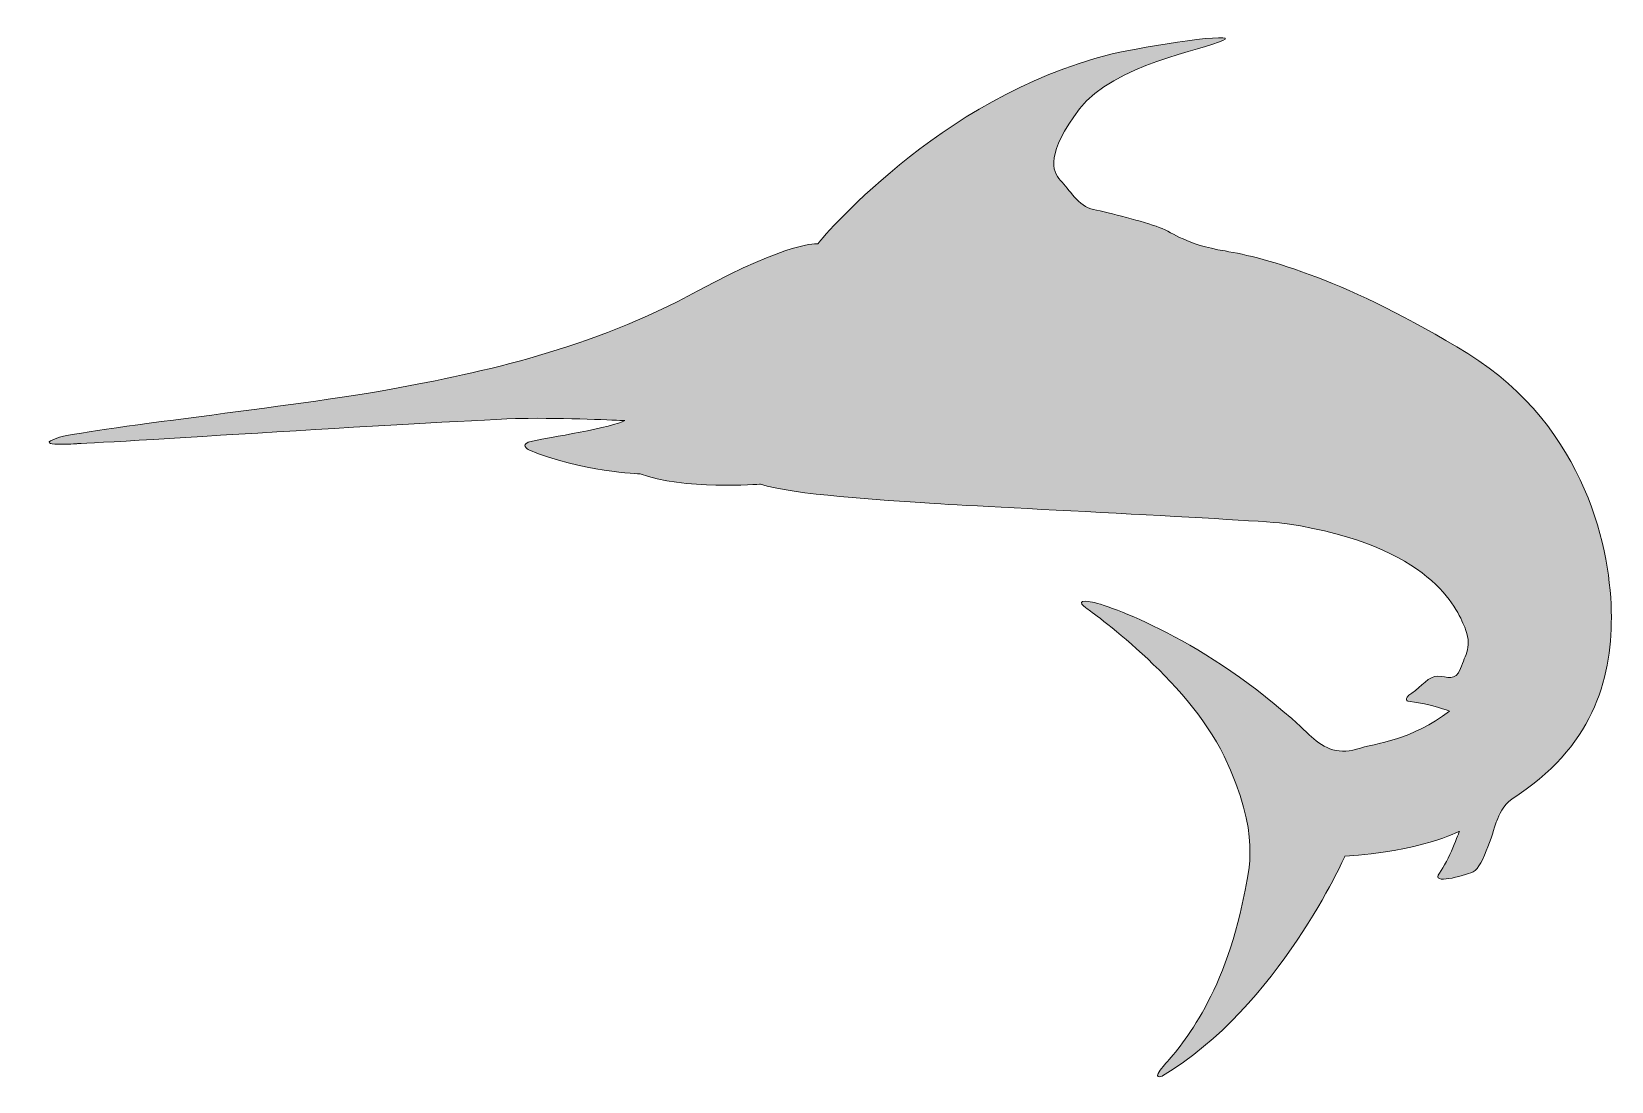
# Model space of a CAD drawing. Header units: inches. Extents: x 2.08 to 9.14, y -8.8 to -4.12.
import ezdxf

# ---------------------------------------------------------------- set-up
doc = ezdxf.new("R2010")
doc.units = ezdxf.units.IN
doc.header["$MEASUREMENT"] = 0
doc.layers.add('Layer 1', color=7, linetype='Continuous')

msp = doc.modelspace()

# ---------------------------------------------------------------- hatches: boundary and pattern name
at = {"layer": 'Layer 1', "true_color": 0xffffff}
h = msp.add_hatch(color=7, dxfattribs=at)
h.dxf.hatch_style = 2
edge = h.paths.add_edge_path()
edge.add_spline(control_points=[(8.4574, -7.6883), (8.4574, -7.6883), (8.2793, -7.7793), (7.9465, -7.7984), (7.9465, -7.7984), (7.6485, -8.4732), (7.1321, -8.7798), (7.1321, -8.7798), (7.0765, -8.8048), (7.1405, -8.7313), (7.2044, -8.6578), (7.4063, -8.4369), (7.4964, -7.971), (7.5172, -7.8635), (7.5731, -7.6977), (7.4071, -7.3526), (7.2412, -7.0076), (6.7991, -6.6967), (6.7991, -6.6967), (6.7991, -6.6967), (6.7217, -6.6456), (6.8189, -6.6648), (6.9162, -6.6839), (7.3758, -6.8605), (7.786, -7.2567), (7.841, -7.3097), (7.9097, -7.3489), (7.9978, -7.3211), (8.086, -7.2933), (8.2459, -7.2818), (8.413, -7.1515), (8.413, -7.1515), (8.3322, -7.1184), (8.2281, -7.1074), (8.2281, -7.1074), (8.2023, -7.0996), (8.245, -7.0707), (8.2877, -7.0418), (8.3212, -6.9936), (8.3616, -6.9951), (8.402, -6.9966), (8.4393, -7.021), (8.4618, -6.9612), (8.4842, -6.9014), (8.5156, -6.8584), (8.4808, -6.776), (8.4459, -6.6935), (8.3312, -6.4134), (7.6885, -6.3147), (7.5739, -6.2971), (6.2988, -6.2375), (6.0913, -6.223), (5.8839, -6.2085), (5.4846, -6.1856), (5.3371, -6.1381), (5.3371, -6.1381), (4.9873, -6.1637), (4.7999, -6.092), (4.7999, -6.092), (4.5376, -6.0823), (4.3027, -5.9846), (4.3027, -5.9846), (4.2552, -5.9586), (4.3194, -5.9455), (4.3836, -5.9323), (4.6861, -5.8832), (4.7313, -5.8541), (4.7313, -5.8541), (4.5141, -5.843), (4.3005, -5.844), (4.0868, -5.8451), (2.4215, -5.953), (2.2886, -5.9571), (2.2886, -5.9571), (2.0838, -5.9725), (2.1959, -5.9325), (2.3081, -5.8926), (3.2774, -5.7902), (3.6881, -5.714), (4.0989, -5.6379), (4.5777, -5.5357), (5.0579, -5.2749), (5.4691, -5.0516), (5.5927, -5.0647), (5.5927, -5.0647), (5.5927, -5.0647), (6.1301, -4.4072), (6.9017, -4.2185), (7.0618, -4.1793), (7.4863, -4.1171), (7.4018, -4.1571), (7.3173, -4.1972), (6.9134, -4.2652), (6.7621, -4.462), (6.6109, -4.6588), (6.6382, -4.7419), (6.6769, -4.7813), (6.7155, -4.8207), (6.755, -4.8977), (6.8241, -4.9118), (6.8932, -4.9258), (7.0475, -4.9651), (7.1177, -4.9917), (7.1879, -5.0183), (7.2324, -5.0672), (7.4111, -5.0968), (7.5897, -5.1264), (7.9631, -5.227), (8.4947, -5.5552), (9.0263, -5.8834), (9.1357, -6.4446), (9.1356, -6.7313), (9.1356, -7.0179), (9.0517, -7.3115), (8.6913, -7.5446), (8.6509, -7.5708), (8.6348, -7.6174), (8.6243, -7.641), (8.6138, -7.6645), (8.5646, -7.8499), (8.5185, -7.869), (8.4724, -7.8881), (8.3275, -7.9285), (8.3681, -7.8746), (8.4087, -7.8208), (8.4574, -7.6883), (8.4574, -7.6883)], knot_values=[0, 0, 0, 0, 1, 1, 1, 2, 2, 2, 3, 3, 3, 4, 4, 4, 5, 5, 5, 6, 6, 6, 7, 7, 7, 8, 8, 8, 9, 9, 9, 10, 10, 10, 11, 11, 11, 12, 12, 12, 13, 13, 13, 14, 14, 14, 15, 15, 15, 16, 16, 16, 17, 17, 17, 18, 18, 18, 19, 19, 19, 20, 20, 20, 21, 21, 21, 22, 22, 22, 23, 23, 23, 24, 24, 24, 25, 25, 25, 26, 26, 26, 27, 27, 27, 28, 28, 28, 29, 29, 29, 30, 30, 30, 31, 31, 31, 32, 32, 32, 33, 33, 33, 34, 34, 34, 35, 35, 35, 36, 36, 36, 37, 37, 37, 38, 38, 38, 39, 39, 39, 40, 40, 40, 41, 41, 41, 42, 42, 42, 42], degree=3, periodic=1)

# ---------------------------------------------------------------- linework, layer by layer
at = {"layer": 'Layer 1', "color": 7, "lineweight": 18, "true_color": 0xffffff}
msp.add_open_spline([(8.4574, -7.6883), (8.4574, -7.6883), (8.2793, -7.7793), (7.9465, -7.7984), (7.9465, -7.7984), (7.6485, -8.4732), (7.1321, -8.7798), (7.1321, -8.7798), (7.0765, -8.8048), (7.1405, -8.7313), (7.2044, -8.6578), (7.4063, -8.4369), (7.4964, -7.971), (7.5172, -7.8635), (7.5731, -7.6977), (7.4071, -7.3526), (7.2412, -7.0076), (6.7991, -6.6967), (6.7991, -6.6967), (6.7991, -6.6967), (6.7217, -6.6456), (6.8189, -6.6648), (6.9162, -6.6839), (7.3758, -6.8605), (7.786, -7.2567), (7.841, -7.3097), (7.9097, -7.3489), (7.9978, -7.3211), (8.086, -7.2933), (8.2459, -7.2818), (8.413, -7.1515), (8.413, -7.1515), (8.3322, -7.1184), (8.2281, -7.1074), (8.2281, -7.1074), (8.2023, -7.0996), (8.245, -7.0707), (8.2877, -7.0418), (8.3212, -6.9936), (8.3616, -6.9951), (8.402, -6.9966), (8.4393, -7.021), (8.4618, -6.9612), (8.4842, -6.9014), (8.5156, -6.8584), (8.4808, -6.776), (8.4459, -6.6935), (8.3312, -6.4134), (7.6885, -6.3147), (7.5739, -6.2971), (6.2988, -6.2375), (6.0913, -6.223), (5.8839, -6.2085), (5.4846, -6.1856), (5.3371, -6.1381), (5.3371, -6.1381), (4.9873, -6.1637), (4.7999, -6.092), (4.7999, -6.092), (4.5376, -6.0823), (4.3027, -5.9846), (4.3027, -5.9846), (4.2552, -5.9586), (4.3194, -5.9455), (4.3836, -5.9323), (4.6861, -5.8832), (4.7313, -5.8541), (4.7313, -5.8541), (4.5141, -5.843), (4.3005, -5.844), (4.0868, -5.8451), (2.4215, -5.953), (2.2886, -5.9571), (2.2886, -5.9571), (2.0838, -5.9725), (2.1959, -5.9325), (2.3081, -5.8926), (3.2774, -5.7902), (3.6881, -5.714), (4.0989, -5.6379), (4.5777, -5.5357), (5.0579, -5.2749), (5.4691, -5.0516), (5.5927, -5.0647), (5.5927, -5.0647), (5.5927, -5.0647), (6.1301, -4.4072), (6.9017, -4.2185), (7.0618, -4.1793), (7.4863, -4.1171), (7.4018, -4.1571), (7.3173, -4.1972), (6.9134, -4.2652), (6.7621, -4.462), (6.6109, -4.6588), (6.6382, -4.7419), (6.6769, -4.7813), (6.7155, -4.8207), (6.755, -4.8977), (6.8241, -4.9118), (6.8932, -4.9258), (7.0475, -4.9651), (7.1177, -4.9917), (7.1879, -5.0183), (7.2324, -5.0672), (7.4111, -5.0968), (7.5897, -5.1264), (7.9631, -5.227), (8.4947, -5.5552), (9.0263, -5.8834), (9.1357, -6.4446), (9.1356, -6.7313), (9.1356, -7.0179), (9.0517, -7.3115), (8.6913, -7.5446), (8.6509, -7.5708), (8.6348, -7.6174), (8.6243, -7.641), (8.6138, -7.6645), (8.5646, -7.8499), (8.5185, -7.869), (8.4724, -7.8881), (8.3275, -7.9285), (8.3681, -7.8746), (8.4087, -7.8208), (8.4574, -7.6883), (8.4574, -7.6883)], degree=3, knots=[0, 0, 0, 0, 1, 1, 1, 2, 2, 2, 3, 3, 3, 4, 4, 4, 5, 5, 5, 6, 6, 6, 7, 7, 7, 8, 8, 8, 9, 9, 9, 10, 10, 10, 11, 11, 11, 12, 12, 12, 13, 13, 13, 14, 14, 14, 15, 15, 15, 16, 16, 16, 17, 17, 17, 18, 18, 18, 19, 19, 19, 20, 20, 20, 21, 21, 21, 22, 22, 22, 23, 23, 23, 24, 24, 24, 25, 25, 25, 26, 26, 26, 27, 27, 27, 28, 28, 28, 29, 29, 29, 30, 30, 30, 31, 31, 31, 32, 32, 32, 33, 33, 33, 34, 34, 34, 35, 35, 35, 36, 36, 36, 37, 37, 37, 38, 38, 38, 39, 39, 39, 40, 40, 40, 41, 41, 41, 42, 42, 42, 42], dxfattribs=at)

doc.saveas('drawing.dxf')
